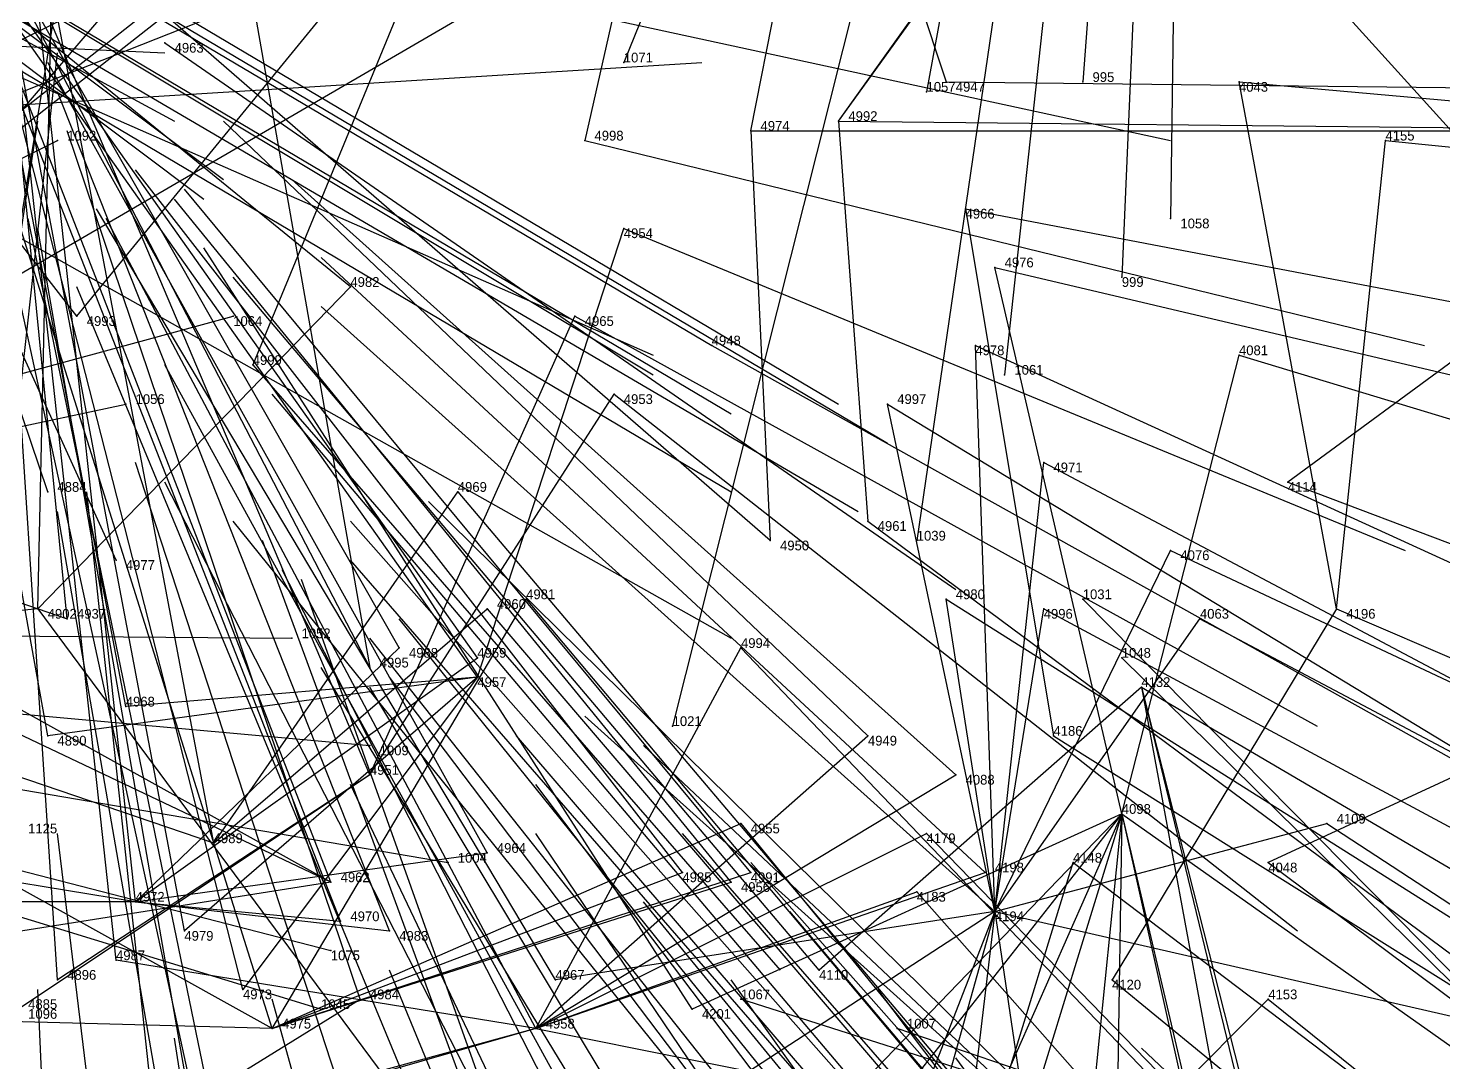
# Model space of a CAD drawing. Extents: x -0.5 to 0.59, y -0.5 to 0.58.
# Drawn here: x 0.001 to 0.146, y -0.1065 to -0.0005 of the extents above; entities that cross this region are included whole.
import ezdxf

# ---------------------------------------------------------------- set-up
doc = ezdxf.new("R2010")
doc.units = 0
for name, color, linetype in [('Clients', 3, 'CONTINUOUS'), ('Facilities', 3, 'CONTINUOUS'), ('Facilities_lines', 3, 'CONTINUOUS'), ('Normals', 1, 'CONTINUOUS'), ('Source_points', 5, 'CONTINUOUS'), ('Text', 3, 'CONTINUOUS')]:
    doc.layers.add(name, color=color, linetype=linetype)

msp = doc.modelspace()

# ---------------------------------------------------------------- linework, layer by layer
at = {"layer": 'Clients', "color": 5}
for p in [(0.062, -0.004, -1.25), (0.093, -0.007, -1.25), (0.095, -0.006, -0.238), (0.109, -0.006, -1.25), (0.125, -0.006, -0.312), (0.004, -0.012, -1.25), (0.058, -0.012, -0.149), (0.14, -0.012, -0.35), (0.118, -0.02, -1.25), (0.062, -0.021, -0.163), (0.1, -0.025, -0.258), (0.113, -0.026, -1.25), (0.034, -0.027, -0.108), (0.022, -0.03, -1.25), (0.057, -0.03, -0.161), (0.098, -0.033, -0.258), (0.125, -0.034, -0.323), (0.024, -0.035, -0.105), (0.101, -0.036, -1.25), (0.011, -0.039, -1.25), (0.061, -0.038, -0.181), (0.089, -0.039, -0.244), (0.105, -0.045, -0.286), (0.13, -0.047, -0.346), (0.045, -0.048, -0.164), (0.087, -0.051, -0.253), (0.077, -0.053, -0.235), (0.092, -0.053, -1.25), (0.118, -0.054, -0.326), (0.052, -0.059, -0.195), (0.095, -0.059, -0.28), (0.109, -0.059, -1.25), (0.048, -0.06, -0.192), (0.105, -0.06, -0.302), (0.005, -0.061, -0.152), (0.121, -0.061, -0.338), (0.028, -0.063, -1.25), (0.039, -0.064, -0.188), (0.047, -0.065, -0.199), (0.074, -0.064, -0.244), (0.113, -0.065, -1.25), (0.036, -0.066, -0.188), (0.011, -0.07, -0.176), (0.067, -0.072, -1.25), (0.003, -0.073, -0.183), (0.087, -0.073, -0.284), (0.106, -0.073, -0.321), (0.036, -0.074, -1.25), (0.096, -0.077, -0.308), (0.074, -0.082, -0.278), (0.134, -0.082, -0.393), (0.093, -0.083, -0.312), (0.048, -0.085, -0.244), (0.044, -0.086, -1.25), (0.108, -0.086, -0.344), (0.128, -0.086, -0.385), (0.068, -0.087, -0.277), (0.073, -0.088, -0.287), (0.075, -0.087, -0.287), (0.099, -0.087, -0.329), (0.092, -0.089, -0.32), (0.033, -0.092, -0.244), (0.017, -0.093, -0.237), (0.038, -0.093, -0.253), (0.032, -0.095, -1.25), (0.01, -0.096, -0.24), (0.082, -0.097, -0.317), (0.004, -0.098, -0.245), (0.055, -0.098, -0.28), (0.112, -0.098, -0.371), (0.023, -0.099, -0.255), (0.035, -0.1, -0.264), (0.074, -0.1, -1.25), (0.128, -0.1, -0.405), (0.031, -0.101, -1.25), (0.069, -0.101, -0.306), (0.09, -0.103, -1.25)]:
    msp.add_point(p, dxfattribs=at)
at = {"layer": 'Facilities', "color": 3}
for p in [(0.015, -0.002, -0.038), (0.084, -0.01, -0.212), (0.075, -0.011, -0.191), (0.097, -0.019, -0.246), (0.006, -0.03, -0.077), (0.071, -0.033, -0.194), (0.003, -0.048, -0.119), (0.01, -0.055, -0.141), (0.002, -0.06, -0.151), (0.135, -0.06, -0.37), (0.047, -0.067, -0.205), (0.115, -0.068, -0.333), (0.036, -0.077, -0.212), (0.113, -0.081, -0.347), (0.02, -0.084, -0.215), (0.032, -0.088, -0.234), (0.012, -0.09, -0.226), (0.1, -0.091, -0.338), (0.026, -0.103, -0.266), (0.053, -0.103, -0.289)]:
    msp.add_point(p, dxfattribs=at)
at = {"layer": 'Facilities_lines', "color": 3}
for p, q in [((0.12, 0.139, -1.25), (0.062, -0.004, -1.25)), ((0.12, 0.139, -1.25), (0.067, -0.072, -1.25)), ((0.12, 0.139, -1.25), (0.092, -0.053, -1.25)), ((0.12, 0.139, -1.25), (0.093, -0.007, -1.25)), ((0.12, 0.139, -1.25), (0.101, -0.036, -1.25)), ((0.12, 0.139, -1.25), (0.109, -0.006, -1.25)), ((0.12, 0.139, -1.25), (0.113, -0.026, -1.25)), ((0.12, 0.139, -1.25), (0.118, -0.02, -1.25)), ((0.075, -0.011, -0.191), (0.088, 0.055, -0.26)), ((0.076, 0.052, -0.23), (0.095, -0.006, -0.238)), ((0.084, -0.01, -0.212), (0.128, 0.051, -0.343)), ((0.084, -0.01, -0.212), (0.126, 0.049, -0.338)), ((0.07, 0.041, -0.202), (0.058, -0.012, -0.149)), ((0.116, 0.023, -0.296), (0.163, -0.029, -0.413)), ((0.006, -0.03, -0.077), (0.046, 0.019, -0.125)), ((0.045, 0.016, -0.12), (0.024, -0.035, -0.105)), ((0.023, 0.008, -0.061), (0.036, -0.066, -0.188)), ((0.135, -0.06, -0.37), (0.125, -0.006, -0.312)), ((0.183, -0.008, -0.459), (0.13, -0.047, -0.346)), ((0.084, -0.01, -0.212), (0.087, -0.051, -0.253)), ((0.075, -0.011, -0.191), (0.077, -0.053, -0.235)), ((-0.096, -0.062, -1.25), (0.004, -0.012, -1.25)), ((0.135, -0.06, -0.37), (0.14, -0.012, -0.35)), ((0.097, -0.019, -0.246), (0.106, -0.073, -0.321)), ((0.047, -0.067, -0.205), (0.062, -0.021, -0.163)), ((0.113, -0.081, -0.347), (0.1, -0.025, -0.258)), ((0.002, -0.06, -0.151), (0.034, -0.027, -0.108)), ((-0.096, -0.062, -1.25), (0.022, -0.03, -1.25)), ((0.036, -0.077, -0.212), (0.057, -0.03, -0.161)), ((0.1, -0.091, -0.338), (0.098, -0.033, -0.258)), ((0.113, -0.081, -0.347), (0.125, -0.034, -0.323)), ((-0.096, -0.062, -1.25), (0.011, -0.039, -1.25)), ((0.036, -0.077, -0.212), (0.061, -0.038, -0.181)), ((0.1, -0.091, -0.338), (0.089, -0.039, -0.244)), ((0.1, -0.091, -0.338), (0.105, -0.045, -0.286)), ((-0.033, -0.048, -0.147), (0.005, -0.061, -0.152)), ((0.02, -0.084, -0.215), (0.045, -0.048, -0.164)), ((0.1, -0.091, -0.338), (0.118, -0.054, -0.326)), ((0.026, -0.103, -0.266), (0.052, -0.059, -0.195)), ((0.1, -0.091, -0.338), (0.095, -0.059, -0.28)), ((0.184, -0.135, -1.25), (0.109, -0.059, -1.25)), ((0.002, -0.06, -0.151), (-0.041, -0.064, -0.191)), ((0.002, -0.06, -0.151), (0.042, -0.114, -0.303)), ((0.02, -0.084, -0.215), (0.048, -0.06, -0.192)), ((0.1, -0.091, -0.338), (0.105, -0.06, -0.302)), ((0.135, -0.06, -0.37), (0.112, -0.098, -0.371)), ((0.184, -0.06, -0.483), (0.128, -0.086, -0.385)), ((-0.096, -0.062, -1.25), (0.036, -0.074, -1.25)), ((-0.096, -0.062, -1.25), (0.028, -0.063, -1.25)), ((-0.096, -0.062, -1.25), (0.044, -0.086, -1.25)), ((-0.096, -0.062, -1.25), (0.031, -0.101, -1.25)), ((-0.096, -0.062, -1.25), (0.032, -0.095, -1.25)), ((0.1, -0.091, -0.338), (0.121, -0.061, -0.338)), ((0.032, -0.088, -0.234), (-0.013, -0.063, -0.161)), ((0.012, -0.09, -0.226), (0.039, -0.064, -0.188)), ((0.012, -0.09, -0.226), (0.047, -0.065, -0.199)), ((0.053, -0.103, -0.289), (0.074, -0.064, -0.244)), ((0.184, -0.135, -1.25), (0.113, -0.065, -1.25)), ((0.047, -0.067, -0.205), (0.003, -0.073, -0.183)), ((0.047, -0.067, -0.205), (0.011, -0.07, -0.176)), ((0.047, -0.067, -0.205), (0.017, -0.093, -0.237)), ((0.047, -0.067, -0.205), (0.023, -0.099, -0.255)), ((0.115, -0.068, -0.333), (0.082, -0.097, -0.317)), ((0.115, -0.068, -0.333), (0.127, -0.133, -0.46)), ((0.115, -0.068, -0.333), (0.13, -0.127, -0.454)), ((0.115, -0.068, -0.333), (0.132, -0.138, -0.476)), ((0.02, -0.084, -0.215), (-0.024, -0.069, -0.182)), ((0.032, -0.088, -0.234), (-0.008, -0.069, -0.175)), ((0.053, -0.103, -0.289), (0.087, -0.073, -0.284)), ((0.036, -0.077, -0.212), (0, -0.101, -0.252)), ((0.036, -0.077, -0.212), (0.004, -0.098, -0.245)), ((0.053, -0.103, -0.289), (0.096, -0.077, -0.308)), ((0.113, -0.081, -0.347), (0.069, -0.101, -0.306)), ((0.113, -0.081, -0.347), (0.08, -0.123, -0.367)), ((0.113, -0.081, -0.347), (0.086, -0.109, -0.346)), ((0.113, -0.081, -0.347), (0.094, -0.124, -0.39)), ((0.113, -0.081, -0.347), (0.097, -0.133, -0.412)), ((0.113, -0.081, -0.347), (0.107, -0.14, -0.44)), ((0.113, -0.081, -0.347), (0.112, -0.144, -0.456)), ((0.113, -0.081, -0.347), (0.129, -0.153, -0.5)), ((0.113, -0.081, -0.347), (0.128, -0.145, -0.484)), ((0.012, -0.09, -0.226), (-0.037, -0.082, -0.225)), ((0.026, -0.103, -0.266), (0.074, -0.082, -0.278)), ((0.1, -0.091, -0.338), (0.134, -0.082, -0.393)), ((0.026, -0.103, -0.266), (-0.01, -0.083, -0.209)), ((0.053, -0.103, -0.289), (0.093, -0.083, -0.312)), ((0.012, -0.09, -0.226), (0.048, -0.085, -0.244)), ((0.093, -0.135, -0.41), (0.108, -0.086, -0.344)), ((0.032, -0.088, -0.234), (-0.006, -0.094, -0.236)), ((0.026, -0.103, -0.266), (0.068, -0.087, -0.277)), ((0.026, -0.103, -0.266), (0.075, -0.087, -0.287)), ((0.026, -0.103, -0.266), (0.073, -0.088, -0.287)), ((0.053, -0.103, -0.289), (0.099, -0.087, -0.329)), ((0.053, -0.103, -0.289), (0.092, -0.089, -0.32)), ((0.012, -0.09, -0.226), (-0.032, -0.09, -0.238)), ((0.012, -0.09, -0.226), (0.033, -0.092, -0.244)), ((0.012, -0.09, -0.226), (0.038, -0.093, -0.253)), ((0.1, -0.091, -0.338), (0.055, -0.098, -0.28)), ((0.1, -0.091, -0.338), (0.06, -0.117, -0.328)), ((0.1, -0.091, -0.338), (0.079, -0.145, -0.414)), ((0.1, -0.091, -0.338), (0.084, -0.148, -0.426)), ((0.1, -0.091, -0.338), (0.094, -0.141, -0.424)), ((0.1, -0.091, -0.338), (0.161, -0.105, -0.48)), ((0.1, -0.091, -0.338), (0.109, -0.152, -0.469)), ((0.053, -0.103, -0.289), (0.01, -0.096, -0.24)), ((-0.012, -0.129, -0.324), (0.035, -0.1, -0.264)), ((0.184, -0.135, -1.25), (0.074, -0.1, -1.25)), ((0.093, -0.135, -0.41), (0.128, -0.1, -0.405)), ((0.026, -0.103, -0.266), (-0.012, -0.102, -0.257)), ((0.053, -0.103, -0.289), (0.018, -0.113, -0.285)), ((0.053, -0.103, -0.289), (0.02, -0.112, -0.284)), ((0.053, -0.103, -0.289), (0.108, -0.114, -0.392)), ((0.184, -0.135, -1.25), (0.09, -0.103, -1.25))]:
    msp.add_line(p, q, dxfattribs=at)
at = {"layer": 'Normals', "color": 1}
for p, q in [((0.006, -0.03, -0.077), (-0.05, 0.042, -0.118)), ((-0.051, 0.038, -0.16), (0.021, -0.016, -0.204)), ((-0.053, 0.036, -0.161), (0.019, -0.018, -0.204)), ((-0.062, 0.032, -0.174), (0.016, -0.01, -0.22)), ((0.002, -0.06, -0.151), (0.004, 0.031, -0.192)), ((0.003, -0.048, -0.119), (-0.023, 0.029, -0.178)), ((0.005, -0.061, -0.152), (-0.004, 0.03, -0.193)), ((0.034, -0.027, -0.108), (-0.031, 0.026, -0.163)), ((0.01, -0.055, -0.141), (-0.025, 0.022, -0.193)), ((-0.033, -0.048, -0.147), (0.025, 0.02, -0.191)), ((0.011, -0.07, -0.176), (-0.006, 0.019, -0.219)), ((-0.015, 0.018, -0.059), (0.071, -0.033, -0.072)), ((-0.038, -0.039, -0.136), (0.032, 0.016, -0.18)), ((0.003, -0.073, -0.183), (-0.013, 0.016, -0.224)), ((-0.037, -0.04, -0.136), (0.033, 0.015, -0.181)), ((-0.03, -0.019, -0.089), (0.056, 0.015, -0.127)), ((-0.02, 0.015, -0.063), (0.065, -0.036, -0.076)), ((-0.009, -0.031, -0.08), (0.07, 0.015, -0.121)), ((0.039, -0.064, -0.188), (-0.006, 0.015, -0.229)), ((0.036, -0.066, -0.188), (-0.006, 0.015, -0.23)), ((-0.049, -0.026, -0.139), (0.032, 0.014, -0.181)), ((-0.002, 0.012, -0.03), (0.084, -0.039, -0.032)), ((-0.013, 0.011, -0.043), (0.073, -0.04, -0.045)), ((-0.01, -0.083, -0.209), (0.005, 0.009, -0.245)), ((0.047, -0.065, -0.199), (-0.006, 0.01, -0.24)), ((0.047, -0.067, -0.205), (-0.006, 0.008, -0.246)), ((0.036, -0.077, -0.212), (0, 0.008, -0.252)), ((0.003, 0.008, -0.022), (0.089, -0.043, -0.024)), ((-0.026, 0.006, -0.067), (0.065, -0.034, -0.074)), ((0.02, -0.084, -0.215), (0.003, 0.006, -0.255)), ((0.077, -0.053, -0.235), (0.008, 0.007, -0.275)), ((0.035, 0.006, -0.088), (0.118, -0.012, -0.035)), ((-0.013, 0.003, -0.034), (0.073, -0.048, -0.036)), ((0.012, -0.09, -0.226), (0.002, 0.002, -0.265)), ((-0.075, 0.001, -0.188), (0.015, -0.003, -0.232)), ((-0.001, 0.001, -0.002), (0.086, -0.05, -0.004)), ((0.015, -0.002, -0.038), (0.096, -0.058, -0.018)), ((-0.027, -0.01, -0.072), (0.07, -0.004, -0.095)), ((-0.006, -0.094, -0.236), (0.004, -0.003, -0.276)), ((0.032, -0.088, -0.234), (-0.001, -0.003, -0.274)), ((0.017, -0.093, -0.237), (0, -0.003, -0.276)), ((0.01, -0.096, -0.24), (0, -0.004, -0.279)), ((0.048, -0.085, -0.244), (0.003, -0.004, -0.282)), ((0.062, -0.004, -1.25), (0.062, -0.004, -1.15)), ((0.033, -0.092, -0.244), (-0.001, -0.005, -0.281)), ((0.004, -0.098, -0.245), (-0.002, -0.006, -0.283)), ((0.038, -0.093, -0.253), (0.004, -0.007, -0.29)), ((0.093, -0.007, -1.25), (0.093, -0.007, -1.15)), ((0.095, -0.006, -0.238), (0.187, -0.007, -0.198)), ((0.109, -0.006, -1.25), (0.109, -0.006, -1.15)), ((0.125, -0.006, -0.312), (0.216, -0.014, -0.271)), ((-0.012, -0.102, -0.257), (0.002, -0.01, -0.294)), ((0.023, -0.099, -0.255), (0, -0.009, -0.292)), ((0.087, -0.073, -0.284), (0.021, -0.01, -0.326)), ((0.084, -0.01, -0.212), (0.175, -0.011, -0.17)), ((0.035, -0.1, -0.264), (0.005, -0.011, -0.3)), ((0.075, -0.011, -0.191), (0.167, -0.011, -0.151)), ((0.004, -0.012, -1.25), (0.004, -0.012, -1.15)), ((0.058, -0.012, -0.149), (0.144, -0.033, -0.101)), ((0.14, -0.012, -0.35), (0.23, -0.021, -0.309)), ((-0.014, -0.014, -0.05), (0.073, -0.063, -0.044)), ((0.026, -0.103, -0.266), (-0.002, -0.014, -0.302)), ((0.068, -0.087, -0.277), (0.012, -0.015, -0.318)), ((0.075, -0.087, -0.287), (0.017, -0.017, -0.33)), ((0.096, -0.077, -0.308), (0.028, -0.016, -0.349)), ((0.073, -0.088, -0.287), (0.016, -0.018, -0.33)), ((0.02, -0.112, -0.284), (0.001, -0.02, -0.318)), ((0.055, -0.098, -0.28), (0.008, -0.019, -0.32)), ((0.053, -0.103, -0.289), (0.009, -0.02, -0.325)), ((0.097, -0.019, -0.246), (0.186, -0.036, -0.205)), ((0.118, -0.02, -1.25), (0.118, -0.02, -1.15)), ((0.018, -0.113, -0.285), (0.002, -0.021, -0.321)), ((0.062, -0.021, -0.163), (0.142, -0.054, -0.114)), ((0.019, -0.115, -0.292), (-0.001, -0.023, -0.324)), ((0.069, -0.101, -0.306), (0.019, -0.023, -0.343)), ((0.099, -0.087, -0.329), (0.031, -0.024, -0.367)), ((0.082, -0.097, -0.317), (0.022, -0.026, -0.355)), ((0.1, -0.025, -0.258), (0.189, -0.046, -0.217)), ((0.113, -0.026, -1.25), (0.113, -0.026, -1.15)), ((0.042, -0.114, -0.303), (0.006, -0.027, -0.337)), ((0.022, -0.03, -1.25), (0.022, -0.03, -1.15)), ((0.1, -0.091, -0.338), (0.031, -0.029, -0.375)), ((0.057, -0.03, -0.161), (0.133, -0.072, -0.112)), ((0.071, -0.033, -0.194), (0.148, -0.076, -0.148)), ((0.098, -0.033, -0.258), (0.181, -0.071, -0.217)), ((0.125, -0.034, -0.323), (0.214, -0.061, -0.287)), ((0.06, -0.117, -0.328), (0.015, -0.035, -0.365)), ((0.024, -0.035, -0.105), (0.078, -0.097, -0.049)), ((0.101, -0.036, -1.25), (0.101, -0.036, -1.15)), ((0.011, -0.039, -1.25), (0.011, -0.039, -1.15)), ((0.086, -0.109, -0.346), (0.026, -0.038, -0.384)), ((0.061, -0.038, -0.181), (0.131, -0.093, -0.135)), ((0.089, -0.039, -0.244), (0.168, -0.087, -0.206)), ((0.041, -0.134, -0.349), (0.012, -0.045, -0.387)), ((0.105, -0.045, -0.286), (0.186, -0.088, -0.246)), ((0.057, -0.129, -0.352), (0.015, -0.047, -0.391)), ((0.13, -0.047, -0.346), (0.217, -0.08, -0.308)), ((0.017, -0.141, -0.354), (0.007, -0.048, -0.39)), ((0.108, -0.114, -0.392), (0.042, -0.049, -0.43)), ((0.045, -0.048, -0.164), (0.1, -0.113, -0.111)), ((0.02, -0.142, -0.358), (0.004, -0.05, -0.394)), ((0.08, -0.123, -0.367), (0.022, -0.051, -0.406)), ((0.095, -0.12, -0.383), (0.034, -0.051, -0.422)), ((0.087, -0.051, -0.253), (0.161, -0.106, -0.213)), ((0.057, -0.14, -0.378), (0.025, -0.053, -0.416)), ((0.092, -0.053, -1.25), (0.092, -0.053, -1.15)), ((0.094, -0.124, -0.39), (0.034, -0.055, -0.429)), ((0.118, -0.054, -0.326), (0.203, -0.094, -0.289)), ((0.069, -0.138, -0.385), (0.027, -0.056, -0.425)), ((0.06, -0.144, -0.39), (0.029, -0.057, -0.429)), ((0.052, -0.059, -0.195), (0.11, -0.128, -0.153)), ((0.095, -0.059, -0.28), (0.171, -0.107, -0.236)), ((0.109, -0.059, -1.25), (0.109, -0.059, -1.15)), ((0.048, -0.06, -0.192), (0.107, -0.129, -0.149)), ((0.105, -0.06, -0.302), (0.185, -0.103, -0.261)), ((0.135, -0.06, -0.37), (0.221, -0.097, -0.334)), ((0.097, -0.133, -0.412), (0.039, -0.061, -0.45)), ((0.121, -0.061, -0.338), (0.202, -0.104, -0.3)), ((0.028, -0.063, -1.25), (0.028, -0.063, -1.15)), ((0.093, -0.135, -0.41), (0.036, -0.063, -0.449)), ((0.074, -0.064, -0.244), (0.137, -0.13, -0.203)), ((0.113, -0.065, -1.25), (0.113, -0.065, -1.15)), ((0.079, -0.145, -0.414), (0.031, -0.066, -0.451)), ((0.084, -0.148, -0.426), (0.036, -0.068, -0.462)), ((0.094, -0.141, -0.424), (0.038, -0.067, -0.461)), ((0.115, -0.068, -0.333), (0.195, -0.115, -0.295)), ((0.127, -0.133, -0.46), (0.058, -0.071, -0.497)), ((0.067, -0.072, -1.25), (0.067, -0.072, -1.15)), ((0.112, -0.144, -0.456), (0.051, -0.073, -0.492)), ((0.106, -0.073, -0.321), (0.184, -0.122, -0.284)), ((0.036, -0.074, -1.25), (0.036, -0.074, -1.15)), ((0.132, -0.138, -0.476), (0.064, -0.074, -0.513)), ((0.074, -0.162, -0.446), (0.034, -0.078, -0.482)), ((0.109, -0.152, -0.469), (0.053, -0.078, -0.505)), ((0.113, -0.081, -0.347), (0.188, -0.134, -0.309)), ((0.074, -0.082, -0.278), (0.132, -0.153, -0.236)), ((0.134, -0.082, -0.393), (0.212, -0.133, -0.357)), ((0.015, -0.173, -0.435), (0.004, -0.083, -0.475)), ((0.105, -0.16, -0.479), (0.053, -0.083, -0.516)), ((0.129, -0.153, -0.5), (0.068, -0.083, -0.537)), ((0.093, -0.083, -0.312), (0.157, -0.149, -0.272)), ((0.044, -0.086, -1.25), (0.044, -0.086, -1.15)), ((0.137, -0.156, -0.518), (0.075, -0.086, -0.555)), ((0.108, -0.086, -0.344), (0.182, -0.142, -0.307)), ((0.128, -0.086, -0.385), (0.203, -0.142, -0.35)), ((0.092, -0.089, -0.32), (0.153, -0.158, -0.281)), ((0.123, -0.162, -0.508), (0.064, -0.09, -0.545)), ((0.139, -0.162, -0.533), (0.079, -0.091, -0.571)), ((0.032, -0.095, -1.25), (0.032, -0.095, -1.15)), ((0.073, -0.182, -0.491), (0.038, -0.097, -0.53)), ((0.127, -0.174, -0.538), (0.073, -0.098, -0.575)), ((0.112, -0.098, -0.371), (0.184, -0.157, -0.337)), ((0.006, -0.191, -0.479), (0.002, -0.099, -0.517)), ((0.05, -0.187, -0.484), (0.026, -0.1, -0.527)), ((0.074, -0.1, -1.25), (0.074, -0.1, -1.15)), ((0.144, -0.173, -0.563), (0.088, -0.099, -0.6)), ((0.128, -0.1, -0.405), (0.199, -0.157, -0.366)), ((0.031, -0.101, -1.25), (0.031, -0.101, -1.15)), ((0.03, -0.194, -0.49), (0.016, -0.104, -0.531)), ((0.09, -0.103, -1.25), (0.09, -0.103, -1.15)), ((0.182, -0.168, -0.62), (0.115, -0.105, -0.659)), ((0.151, -0.181, -0.59), (0.096, -0.106, -0.627))]:
    msp.add_line(p, q, dxfattribs=at)
at = {"layer": 'Source_points', "color": 5}
for p in [(0.015, -0.002, -0.038), (0.062, -0.004, -1.25), (0.093, -0.007, -1.25), (0.095, -0.006, -0.238), (0.109, -0.006, -1.25), (0.125, -0.006, -0.312), (0.084, -0.01, -0.212), (0.075, -0.011, -0.191), (0.004, -0.012, -1.25), (0.058, -0.012, -0.149), (0.14, -0.012, -0.35), (0.097, -0.019, -0.246), (0.118, -0.02, -1.25), (0.062, -0.021, -0.163), (0.1, -0.025, -0.258), (0.113, -0.026, -1.25), (0.034, -0.027, -0.108), (0.006, -0.03, -0.077), (0.022, -0.03, -1.25), (0.057, -0.03, -0.161), (0.071, -0.033, -0.194), (0.098, -0.033, -0.258), (0.125, -0.034, -0.323), (0.024, -0.035, -0.105), (0.101, -0.036, -1.25), (0.011, -0.039, -1.25), (0.061, -0.038, -0.181), (0.089, -0.039, -0.244), (0.105, -0.045, -0.286), (0.13, -0.047, -0.346), (0.003, -0.048, -0.119), (0.045, -0.048, -0.164), (0.087, -0.051, -0.253), (0.077, -0.053, -0.235), (0.092, -0.053, -1.25), (0.01, -0.055, -0.141), (0.118, -0.054, -0.326), (0.052, -0.059, -0.195), (0.095, -0.059, -0.28), (0.109, -0.059, -1.25), (0.002, -0.06, -0.151), (0.048, -0.06, -0.192), (0.105, -0.06, -0.302), (0.135, -0.06, -0.37), (0.005, -0.061, -0.152), (0.121, -0.061, -0.338), (0.028, -0.063, -1.25), (0.039, -0.064, -0.188), (0.047, -0.065, -0.199), (0.074, -0.064, -0.244), (0.113, -0.065, -1.25), (0.036, -0.066, -0.188), (0.047, -0.067, -0.205), (0.115, -0.068, -0.333), (0.011, -0.07, -0.176), (0.067, -0.072, -1.25), (0.003, -0.073, -0.183), (0.087, -0.073, -0.284), (0.106, -0.073, -0.321), (0.036, -0.074, -1.25), (0.036, -0.077, -0.212), (0.096, -0.077, -0.308), (0.113, -0.081, -0.347), (0.074, -0.082, -0.278), (0.134, -0.082, -0.393), (0.02, -0.084, -0.215), (0.093, -0.083, -0.312), (0.048, -0.085, -0.244), (0.044, -0.086, -1.25), (0.108, -0.086, -0.344), (0.128, -0.086, -0.385), (0.032, -0.088, -0.234), (0.068, -0.087, -0.277), (0.073, -0.088, -0.287), (0.075, -0.087, -0.287), (0.099, -0.087, -0.329), (0.092, -0.089, -0.32), (0.012, -0.09, -0.226), (0.1, -0.091, -0.338), (0.033, -0.092, -0.244), (0.017, -0.093, -0.237), (0.038, -0.093, -0.253), (0.032, -0.095, -1.25), (0.01, -0.096, -0.24), (0.082, -0.097, -0.317), (0.004, -0.098, -0.245), (0.055, -0.098, -0.28), (0.112, -0.098, -0.371), (0.023, -0.099, -0.255), (0.035, -0.1, -0.264), (0.074, -0.1, -1.25), (0.128, -0.1, -0.405), (0.031, -0.101, -1.25), (0.069, -0.101, -0.306), (0.026, -0.103, -0.266), (0.053, -0.103, -0.289), (0.09, -0.103, -1.25)]:
    msp.add_point(p, dxfattribs=at)

# ---------------------------------------------------------------- texts
at = {"layer": 'Text', "color": 3}
for s, p in [('4963', (0.016, -0.003, -0.038)), ('1071', (0.062, -0.004, -1.25)), ('995', (0.11, -0.006, -1.25)), ('1057', (0.093, -0.007, -1.25)), ('4947', (0.096, -0.007, -0.238)), ('4043', (0.125, -0.007, -0.312)), ('4974', (0.076, -0.011, -0.191)), ('4992', (0.085, -0.01, -0.212)), ('1092', (0.005, -0.012, -1.25)), ('4998', (0.059, -0.012, -0.149)), ('4155', (0.14, -0.012, -0.35)), ('4966', (0.097, -0.02, -0.246)), ('1058', (0.119, -0.021, -1.25)), ('4954', (0.062, -0.022, -0.163)), ('4976', (0.101, -0.025, -0.258)), ('4982', (0.034, -0.027, -0.108)), ('999', (0.113, -0.027, -1.25)), ('4993', (0.007, -0.031, -0.077)), ('1064', (0.022, -0.031, -1.25)), ('4965', (0.058, -0.031, -0.161)), ('4948', (0.071, -0.033, -0.194)), ('4978', (0.098, -0.034, -0.258)), ('4081', (0.125, -0.034, -0.323)), ('4999', (0.024, -0.035, -0.105)), ('1061', (0.102, -0.036, -1.25)), ('1056', (0.012, -0.039, -1.25)), ('4953', (0.062, -0.039, -0.181)), ('4997', (0.09, -0.039, -0.244)), ('4971', (0.106, -0.046, -0.286)), ('4884', (0.004, -0.048, -0.119)), ('4969', (0.045, -0.048, -0.164)), ('4114', (0.13, -0.048, -0.346)), ('4961', (0.088, -0.052, -0.253)), ('1039', (0.092, -0.053, -1.25)), ('4950', (0.078, -0.054, -0.235)), ('4977', (0.011, -0.056, -0.141)), ('4076', (0.119, -0.055, -0.326)), ('4960', (0.049, -0.06, -0.192)), ('4981', (0.052, -0.059, -0.195)), ('4980', (0.096, -0.059, -0.28)), ('1031', (0.109, -0.059, -1.25)), ('4902', (0.003, -0.061, -0.151)), ('4937', (0.006, -0.061, -0.152)), ('4996', (0.105, -0.061, -0.302)), ('4063', (0.121, -0.061, -0.338)), ('4196', (0.136, -0.061, -0.37)), ('1052', (0.029, -0.063, -1.25)), ('4994', (0.074, -0.064, -0.244)), ('4995', (0.037, -0.066, -0.188)), ('4988', (0.04, -0.065, -0.188)), ('4959', (0.047, -0.065, -0.199)), ('1048', (0.113, -0.065, -1.25)), ('4957', (0.047, -0.068, -0.205)), ('4132', (0.115, -0.068, -0.333)), ('4968', (0.011, -0.07, -0.176)), ('1021', (0.067, -0.072, -1.25)), ('4186', (0.106, -0.073, -0.321)), ('4890', (0.004, -0.074, -0.183)), ('4949', (0.087, -0.074, -0.284)), ('1009', (0.037, -0.075, -1.25)), ('4951', (0.036, -0.077, -0.212)), ('4088', (0.097, -0.078, -0.308)), ('4098', (0.113, -0.081, -0.347)), ('4109', (0.135, -0.082, -0.393)), ('1125', (0.001, -0.083, -1.25)), ('4955', (0.075, -0.083, -0.278)), ('4989', (0.02, -0.084, -0.215)), ('4964', (0.049, -0.085, -0.244)), ('4179', (0.093, -0.084, -0.312)), ('1004', (0.045, -0.086, -1.25)), ('4148', (0.108, -0.086, -0.344)), ('4198', (0.1, -0.087, -0.329)), ('4048', (0.128, -0.087, -0.385)), ('4962', (0.033, -0.088, -0.234)), ('4985', (0.068, -0.088, -0.277)), ('4956', (0.074, -0.089, -0.287)), ('4991', (0.075, -0.088, -0.287)), ('4972', (0.012, -0.09, -0.226)), ('4183', (0.092, -0.09, -0.32)), ('4970', (0.034, -0.092, -0.244)), ('4194', (0.1, -0.092, -0.338)), ('4979', (0.017, -0.094, -0.237)), ('4983', (0.039, -0.094, -0.253)), ('4987', (0.01, -0.096, -0.24)), ('1075', (0.032, -0.096, -1.25)), ('4896', (0.005, -0.098, -0.245)), ('4967', (0.055, -0.098, -0.28)), ('4110', (0.082, -0.098, -0.317)), ('4120', (0.112, -0.099, -0.371)), ('4885', (0.001, -0.101, -0.252)), ('4973', (0.023, -0.1, -0.255)), ('1045', (0.031, -0.101, -1.25)), ('4984', (0.036, -0.1, -0.264)), ('1067', (0.074, -0.1, -1.25)), ('4153', (0.128, -0.1, -0.405)), ('1096', (0.001, -0.102, -1.25)), ('4201', (0.07, -0.102, -0.306)), ('4975', (0.027, -0.103, -0.266)), ('4958', (0.054, -0.103, -0.289)), ('1007', (0.091, -0.103, -1.25))]:
    msp.add_text(s, height=0.001, dxfattribs=at).set_placement(p)

doc.saveas('drawing.dxf')
